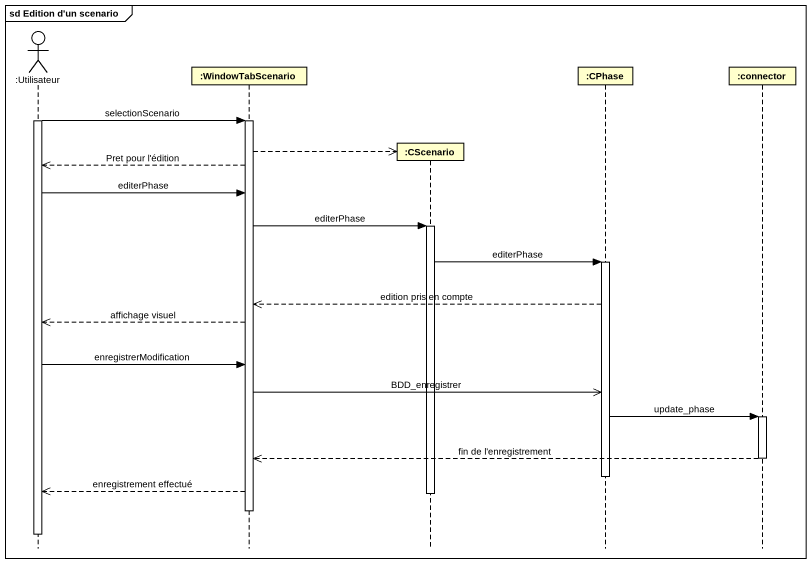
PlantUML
@startuml
mainframe sd Edition d'un scenario
hide footbox
actor ":Utilisateur" as Utilisateur
participant ":WindowTabScenario" as WindowTabScenario
participant ":CScenario" as CScenario
participant ":CPhase" as CPhase
participant ":connector" as connector

activate Utilisateur
Utilisateur -> WindowTabScenario : selectionScenario
activate WindowTabScenario
WindowTabScenario -->> CScenario **
WindowTabScenario -->> Utilisateur : Pret pour l'édition
Utilisateur -> WindowTabScenario : editerPhase
WindowTabScenario -> CScenario : editerPhase
activate CScenario
CScenario -> CPhase : editerPhase
activate CPhase
CPhase -->> WindowTabScenario : edition pris en compte
WindowTabScenario -->> Utilisateur : affichage visuel
Utilisateur -> WindowTabScenario : enregistrerModification
WindowTabScenario ->> CPhase : BDD_enregistrer
CPhase -> connector : update_phase
activate connector
connector -->> WindowTabScenario : fin de l'enregistrement
deactivate connector
deactivate CPhase
WindowTabScenario -->> Utilisateur : enregistrement effectué
deactivate CScenario
deactivate WindowTabScenario
deactivate Utilisateur
@enduml
